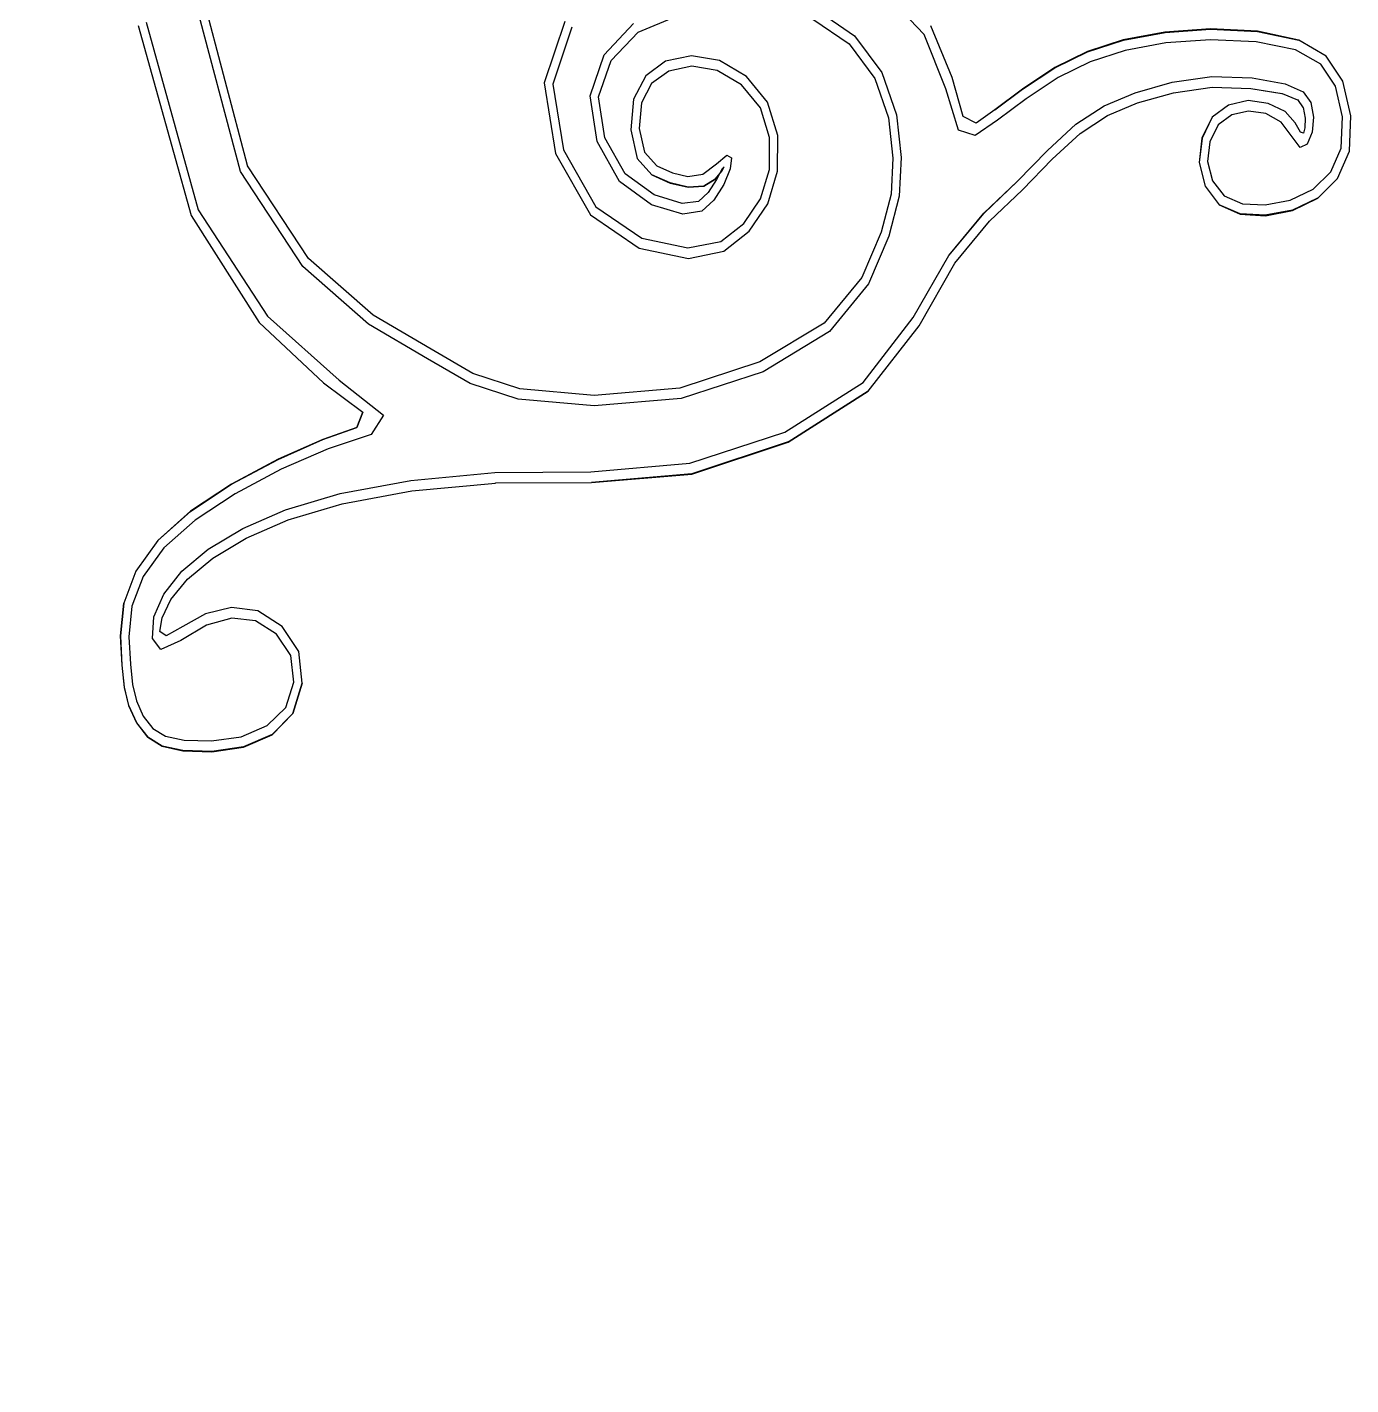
# Model space of a CAD drawing. Header units: millimetres. Extents: x 174511 to 265775, y -1918 to 26385.
# Drawn here: x 255397 to 255907, y 1055 to 1578 of the extents above; entities that cross this region are included whole.
import ezdxf

# ---------------------------------------------------------------- set-up
doc = ezdxf.new("R2010")
doc.units = ezdxf.units.MM

msp = doc.modelspace()

# ---------------------------------------------------------------- linework, layer by layer
at = {"color": 2, "true_color": 0xffff00, "extrusion": (1, -1.19209e-07, 0)}
for points in [[(2530.3, 0), (2530.3, 0), (2530.3, 0), (2530.3, 0), (2530.3, 0), (2530.3, 0), (2530.29, 0), (2530.26, 0), (2530.18, 0), (2530.06, 0), (2529.9, 0), (2529.86, 0), (2529.68, 0), (2529.57, 0), (2529.35, 0), (2528.98, 0), (2527.61, 0), (2524.4, 0), (2518.49, 0), (2509.03, 0), (2496.86, 0), (2482.84, 0), (2468.04, 0), (2453.52, 0), (2420.78, 0), (2351.32, 0), (2226.62, 0), (2028.17, 0), (1792.85, 0), (1557.53, 0), (1359.09, 0), (1234.38, 0), (1164.92, 0), (1132.18, 0), (1117.67, 0), (1102.86, 0), (1088.84, 0), (1076.67, 0), (1067.21, 0), (1061.3, 0), (1058.09, 0), (1056.72, 0), (1056.35, 0), (1056.13, 0), (1056.02, 0), (1055.84, 0), (1055.8, 0), (1055.64, 0), (1055.52, 0), (1055.45, 0), (1055.41, 0), (1055.4, 0), (1055.4, 0), (1055.4, 0), (1055.4, 0), (1055.4, 0), (1055.4, 0), (1055.4, 0), (1055.44, 0), (1055.56, 0), (1055.79, 0), (1056.18, 0), (1057.58, 0), (1060.81, 0), (1066.73, 0), (1076.18, 0), (1088.24, 0), (1101.98, 0), (1116.49, 0), (1130.84, 0), (1163.55, 0), (1233.14, 0), (1358.12, 0), (1557.01, 0), (1792.85, 0), (2028.69, 0), (2227.59, 0), (2352.56, 0), (2422.15, 0), (2454.86, 0), (2469.21, 0), (2483.72, 0), (2497.46, 0), (2509.52, 0), (2518.97, 0), (2524.89, 0), (2528.13, 0), (2529.52, 0), (2529.91, 0), (2530.15, 0), (2530.26, 0), (2530.3, 0)], [(2530.3, 0), (2530.3, 0), (2530.3, 0), (2530.3, 0), (2530.3, 0), (2530.3, 0), (2530.29, 0), (2530.25, 0), (2530.18, 0), (2530.06, 0), (2529.9, 0), (2529.86, 0), (2529.68, 0), (2529.57, 0), (2529.35, 0), (2528.98, 0), (2527.61, 0), (2524.4, 0), (2518.49, 0), (2509.03, 0), (2496.86, 0), (2482.84, 0), (2468.04, 0), (2453.52, 0), (2420.78, 0), (2351.32, 0), (2226.61, 0), (2028.17, 0), (1792.85, 0), (1557.53, 0), (1359.09, 0), (1234.38, 0), (1164.92, 0), (1132.18, 0), (1117.67, 0), (1102.86, 0), (1088.84, 0), (1076.67, 0), (1067.21, 0), (1061.3, 0), (1058.09, 0), (1056.72, 0), (1056.35, 0), (1056.13, 0), (1056.02, 0), (1055.84, 0), (1055.8, 0), (1055.64, 0), (1055.52, 0), (1055.45, 0), (1055.41, 0), (1055.4, 0), (1055.4, 0), (1055.4, 0), (1055.4, 0), (1055.4, 0), (1055.4, 0), (1055.4, 0), (1055.44, 0), (1055.56, 0), (1055.79, 0), (1056.18, 0), (1057.58, 0), (1060.81, 0), (1066.73, 0), (1076.18, 0), (1088.24, 0), (1101.98, 0), (1116.49, 0), (1130.84, 0), (1163.55, 0), (1233.14, 0), (1358.12, 0), (1557.01, 0), (1792.85, 0), (2028.69, 0), (2227.58, 0), (2352.56, 0), (2422.15, 0), (2454.86, 0), (2469.21, 0), (2483.72, 0), (2497.46, 0), (2509.52, 0), (2518.97, 0), (2524.89, 0), (2528.13, 0), (2529.52, 0), (2529.91, 0), (2530.15, 0), (2530.26, 0), (2530.3, 0)], [(2216.26, 0), (2022.55, 0), (1792.85, 0), (1563.15, 0), (1369.45, 0), (1247.72, 0), (1179.9, 0), (1147.92, 0), (1133.7, 0), (1119.18, 0), (1105.37, 0), (1093.27, 0), (1083.91, 0), (1078.29, 0), (1075.49, 0), (1074.55, 0), (1074.55, 0), (1074.55, 0), (1074.54, 0), (1074.5, 0), (1074.43, 0), (1074.31, 0), (1073.9, 0), (1072.96, 0), (1073.87, 0), (1076.59, 0), (1082.05, 0), (1091.14, 0), (1103.08, 0), (1117.09, 0), (1131.92, 0), (1146.34, 0), (1178.47, 0), (1246.47, 0), (1368.48, 0), (1562.63, 0), (1792.85, 0), (2023.07, 0), (2217.22, 0), (2339.23, 0), (2407.23, 0), (2439.37, 0), (2453.78, 0), (2468.62, 0), (2482.63, 0), (2494.57, 0), (2503.66, 0), (2509.11, 0), (2511.84, 0), (2512.74, 0), (2511.81, 0), (2511.4, 0), (2511.27, 0), (2511.2, 0), (2511.16, 0), (2511.15, 0), (2511.15, 0), (2511.15, 0), (2510.22, 0), (2507.41, 0), (2501.79, 0), (2492.43, 0), (2480.33, 0), (2466.52, 0), (2452, 0), (2437.78, 0), (2405.8, 0), (2337.98, 0)], [(2216.26, 0), (2022.55, 0), (1792.85, 0), (1563.15, 0), (1369.45, 0), (1247.72, 0), (1179.9, 0), (1147.92, 0), (1133.7, 0), (1119.18, 0), (1105.37, 0), (1093.27, 0), (1083.91, 0), (1078.29, 0), (1075.49, 0), (1074.55, 0), (1074.55, 0), (1074.55, 0), (1074.54, 0), (1074.5, 0), (1074.43, 0), (1074.31, 0), (1073.9, 0), (1072.96, 0), (1073.87, 0), (1076.59, 0), (1082.05, 0), (1091.14, 0), (1103.08, 0), (1117.09, 0), (1131.92, 0), (1146.33, 0), (1178.47, 0), (1246.47, 0), (1368.48, 0), (1562.63, 0), (1792.85, 0), (2023.07, 0), (2217.22, 0), (2339.23, 0), (2407.23, 0), (2439.37, 0), (2453.78, 0), (2468.62, 0), (2482.63, 0), (2494.57, 0), (2503.66, 0), (2509.11, 0), (2511.84, 0), (2512.74, 0), (2511.81, 0), (2511.4, 0), (2511.27, 0), (2511.2, 0), (2511.16, 0), (2511.15, 0), (2511.15, 0), (2511.15, 0), (2510.22, 0), (2507.41, 0), (2501.79, 0), (2492.43, 0), (2480.33, 0), (2466.52, 0), (2452, 0), (2437.78, 0), (2405.8, 0), (2337.98, 0)], [(1053.85, 0), (1061.9, 0), (1069.29, 0), (1075.82, 0), (1081.26, 0), (1085.41, 0), (1088.05, 0), (1088.98, 0), (1088.98, 0), (1088.76, 0), (1088.1, 0), (1087, 0), (1085.47, 0), (1083.49, 0), (1081.07, 0), (1080.35, 0), (1078.3, 0), (1075.09, 0), (1070.87, 0), (1065.81, 0), (1060.1, 0), (1053.85, 0), (1047.6, 0), (1041.88, 0), (1036.83, 0), (1032.61, 0), (1029.39, 0), (1027.35, 0), (1026.63, 0), (1024.21, 0), (1022.23, 0), (1020.69, 0), (1019.59, 0), (1018.93, 0), (1018.71, 0), (1018.71, 0), (1019.64, 0), (1022.29, 0), (1026.44, 0), (1031.88, 0), (1038.4, 0), (1045.8, 0)], [(1053.85, 0), (1061.9, 0), (1069.29, 0), (1075.82, 0), (1081.26, 0), (1085.41, 0), (1088.05, 0), (1088.98, 0), (1088.98, 0), (1088.76, 0), (1088.1, 0), (1087, 0), (1085.46, 0), (1083.49, 0), (1081.07, 0), (1080.35, 0), (1078.3, 0), (1075.09, 0), (1070.87, 0), (1065.81, 0), (1060.1, 0), (1053.85, 0), (1047.6, 0), (1041.88, 0), (1036.83, 0), (1032.6, 0), (1029.39, 0), (1027.35, 0), (1026.62, 0), (1024.21, 0), (1022.23, 0), (1020.69, 0), (1019.59, 0), (1018.93, 0), (1018.71, 0), (1018.71, 0), (1019.64, 0), (1022.29, 0), (1026.44, 0), (1031.88, 0), (1038.4, 0), (1045.8, 0)]]:
    msp.add_lwpolyline(points, close=True, dxfattribs=at)
at = {"color": 2, "true_color": 0xffff00}
for points in [[(255442.69, 1579.89), (255462.67, 1507.55), (255489.51, 1466.47), (255517.1, 1441.79), (255534.16, 1428.33), (255529.41, 1420.91), (255512.91, 1415.35), (255494.78, 1407.46), (255477, 1398.03), (255461.61, 1387.86), (255449.47, 1377.15), (255441.47, 1366.08), (255437.14, 1354.67), (255436, 1342.93), (255436.58, 1332.36), (255437.43, 1324.48), (255438.94, 1318.16), (255441.52, 1312.29), (255445.23, 1307.53), (255450.11, 1304.57), (255457.28, 1303.08), (255467.84, 1302.76), (255479.35, 1304.37), (255489.35, 1308.66), (255496.54, 1315.68), (255499.62, 1325.45), (255498.47, 1335.63), (255492.97, 1343.86), (255484.8, 1349.03), (255475.66, 1350.05), (255465.94, 1347.38), (255456.04, 1341.51), (255448.3, 1337.95), (255445.07, 1342.22), (255445.69, 1350.59), (255449.49, 1359.34), (255456.47, 1368.14), (255466.65, 1376.64), (255480, 1384.62), (255496.47, 1391.85), (255517.56, 1398.11), (255544.75, 1403.18), (255577.21, 1406.26), (255614.14, 1406.53), (255652.43, 1409.77), (255689.01, 1421.75), (255719.25, 1440.97), (255738.54, 1465.95), (255752.27, 1489.95), (255765.83, 1506.22), (255778.68, 1518.46), (255790.3, 1530.36), (255801.27, 1540.54), (255812.19, 1547.63), (255824.17, 1552.66), (255838.36, 1556.68), (255853.72, 1558.86), (255869.27, 1558.37), (255881.99, 1556.13), (255888.89, 1553.05), (255891.88, 1548.84), (255892.92, 1543.2), (255892.35, 1537.41), (255890.51, 1532.78), (255887.83, 1531.47), (255884.71, 1535.62), (255880.49, 1541.31), (255874.52, 1544.62), (255867.81, 1545.56), (255861.4, 1544.13), (255856.15, 1540.23), (255852.93, 1533.74), (255852.08, 1526.08), (255853.97, 1518.69), (255858.49, 1512.86), (255865.53, 1509.86), (255874.28, 1509.42), (255883.87, 1511.27), (255892.83, 1515.46), (255899.63, 1522.09), (255903.62, 1531.33), (255904.13, 1543.35), (255901.41, 1555.12), (255895.76, 1563.59), (255885.94, 1569.16), (255870.76, 1572.24), (255853.14, 1573.05), (255836, 1571.82), (255820.25, 1568.88), (255806.78, 1564.58), (255794.44, 1558.52), (255782.09, 1550.3), (255771.02, 1542.11), (255762.48, 1536.13), (255756, 1538.19), (255751.08, 1554.11), (255742.8, 1575.12), (255726.28, 1592.45)], [(255442.69, 1579.89), (255462.67, 1507.55), (255489.51, 1466.47), (255517.1, 1441.79), (255534.16, 1428.33), (255529.4, 1420.91), (255512.91, 1415.35), (255494.77, 1407.46), (255477, 1398.03), (255461.61, 1387.86), (255449.47, 1377.15), (255441.47, 1366.08), (255437.14, 1354.67), (255436, 1342.93), (255436.58, 1332.36), (255437.43, 1324.48), (255438.94, 1318.16), (255441.52, 1312.29), (255445.23, 1307.53), (255450.11, 1304.57), (255457.28, 1303.08), (255467.84, 1302.76), (255479.34, 1304.37), (255489.35, 1308.66), (255496.54, 1315.68), (255499.62, 1325.45), (255498.47, 1335.63), (255492.97, 1343.86), (255484.8, 1349.03), (255475.66, 1350.05), (255465.94, 1347.38), (255456.04, 1341.51), (255448.3, 1337.95), (255445.07, 1342.22), (255445.69, 1350.59), (255449.49, 1359.34), (255456.47, 1368.13), (255466.65, 1376.64), (255479.99, 1384.62), (255496.47, 1391.85), (255517.56, 1398.11), (255544.75, 1403.18), (255577.21, 1406.26), (255614.14, 1406.53), (255652.43, 1409.77), (255689.01, 1421.75), (255719.25, 1440.97), (255738.54, 1465.95), (255752.27, 1489.95), (255765.82, 1506.22), (255778.68, 1518.46), (255790.3, 1530.36), (255801.27, 1540.54), (255812.19, 1547.63), (255824.17, 1552.66), (255838.35, 1556.68), (255853.72, 1558.86), (255869.27, 1558.37), (255881.99, 1556.13), (255888.89, 1553.05), (255891.88, 1548.84), (255892.92, 1543.2), (255892.34, 1537.41), (255890.51, 1532.78), (255887.83, 1531.47), (255884.71, 1535.62), (255880.49, 1541.31), (255874.52, 1544.62), (255867.81, 1545.56), (255861.4, 1544.13), (255856.15, 1540.23), (255852.93, 1533.74), (255852.08, 1526.08), (255853.97, 1518.69), (255858.49, 1512.85), (255865.53, 1509.86), (255874.28, 1509.42), (255883.87, 1511.26), (255892.82, 1515.46), (255899.63, 1522.09), (255903.62, 1531.33), (255904.13, 1543.35), (255901.41, 1555.12), (255895.75, 1563.59), (255885.94, 1569.16), (255870.76, 1572.24), (255853.14, 1573.05), (255836, 1571.82), (255820.25, 1568.88), (255806.77, 1564.58), (255794.44, 1558.52), (255782.09, 1550.3), (255771.02, 1542.11), (255762.48, 1536.13), (255756, 1538.19), (255751.08, 1554.11), (255742.8, 1575.12), (255726.28, 1592.45)], [(255701.08, 1584.78), (255715.82, 1574.62), (255726.42, 1560.4), (255732.04, 1544.12), (255733.87, 1527.63), (255733.13, 1512.8), (255729.15, 1497.35), (255721.28, 1478.98), (255706.22, 1460.6), (255680.71, 1445.1), (255649.02, 1434.77), (255615.42, 1431.88), (255586.19, 1434.45), (255567.62, 1440.48), (255551.2, 1450.08), (255528.46, 1463.38), (255503.16, 1485.68), (255479.07, 1522.28), (255461.46, 1588.7)], [(255701.08, 1584.78), (255715.82, 1574.62), (255726.42, 1560.4), (255732.04, 1544.12), (255733.87, 1527.63), (255733.13, 1512.8), (255729.15, 1497.35), (255721.27, 1478.98), (255706.22, 1460.6), (255680.71, 1445.1), (255649.02, 1434.77), (255615.42, 1431.88), (255586.19, 1434.45), (255567.62, 1440.48), (255551.2, 1450.08), (255528.46, 1463.38), (255503.16, 1485.68), (255479.07, 1522.28), (255461.46, 1588.7)], [(255606.88, 1577.97), (255599.49, 1555.95), (255603.63, 1530.59), (255616.14, 1508.59), (255633.86, 1496.63), (255651.64, 1492.83), (255664.3, 1495.33), (255673.18, 1502.27), (255679.6, 1511.8), (255683.07, 1523.1), (255683.12, 1535.37), (255679.59, 1546.81), (255672.29, 1555.65), (255662.92, 1561.2), (255653.14, 1562.82), (255644.27, 1560.98), (255637.64, 1556.22), (255633.68, 1548.77), (255632.84, 1538.88), (255634.9, 1529.72), (255639.65, 1524.44), (255645.69, 1521.76), (255651.62, 1520.38), (255657.32, 1521.24), (255662.68, 1525.26), (255666.7, 1528.63), (255668.39, 1527.51), (255667.91, 1523.25), (255665.47, 1517.21), (255661.63, 1511.17), (255656.98, 1506.92), (255649.62, 1505.86), (255637.63, 1509.4), (255625.22, 1518.43), (255616.58, 1533.85), (255613.88, 1551.51), (255619.27, 1567.27), (255630.68, 1579.37)], [(255606.88, 1577.97), (255599.5, 1555.95), (255603.63, 1530.59), (255616.14, 1508.59), (255633.86, 1496.63), (255651.64, 1492.83), (255664.3, 1495.33), (255673.19, 1502.27), (255679.6, 1511.8), (255683.07, 1523.1), (255683.12, 1535.37), (255679.59, 1546.81), (255672.29, 1555.65), (255662.92, 1561.2), (255653.14, 1562.82), (255644.28, 1560.98), (255637.64, 1556.22), (255633.68, 1548.77), (255632.84, 1538.88), (255634.9, 1529.72), (255639.66, 1524.44), (255645.69, 1521.76), (255651.62, 1520.38), (255657.32, 1521.24), (255662.68, 1525.27), (255666.7, 1528.63), (255668.39, 1527.51), (255667.91, 1523.25), (255665.47, 1517.21), (255661.63, 1511.18), (255656.98, 1506.92), (255649.62, 1505.86), (255637.63, 1509.4), (255625.22, 1518.43), (255616.58, 1533.85), (255613.88, 1551.51), (255619.27, 1567.27), (255630.69, 1579.37)]]:
    msp.add_lwpolyline(points, dxfattribs=at)
for points in [[(255793.17, 1562.28), (255805.79, 1568.47), (255819.58, 1572.88), (255835.65, 1575.88), (255853.17, 1577.13), (255871.33, 1576.29), (255871.33, 1576.3), (255887.2, 1572.94), (255887.2, 1572.95), (255871.33, 1576.34), (255853.17, 1577.23), (255835.64, 1575.99), (255819.56, 1572.99), (255805.76, 1568.58), (255793.14, 1562.38), (255780.64, 1554.01), (255769.95, 1546.02), (255769.95, 1546.02), (255780.65, 1553.98), (255780.65, 1553.96)], [(255793.17, 1562.28), (255805.79, 1568.46), (255819.58, 1572.88), (255835.65, 1575.88), (255853.17, 1577.13), (255871.33, 1576.29), (255871.33, 1576.3), (255887.2, 1572.94), (255887.2, 1572.95), (255871.33, 1576.34), (255853.17, 1577.23), (255835.64, 1575.99), (255819.56, 1572.99), (255805.75, 1568.58), (255793.14, 1562.38), (255780.64, 1554.01), (255769.95, 1546.02), (255769.95, 1546.02), (255780.65, 1553.98), (255780.65, 1553.96)], [(255632.1, 1527.34), (255632.1, 1527.33), (255632.1, 1527.32), (255637.72, 1520.96), (255644.81, 1517.75), (255651.72, 1516.18), (255657.73, 1516.58), (255662.14, 1519.33), (255662.14, 1519.33), (255657.73, 1516.6), (255657.73, 1516.61), (255651.73, 1516.26), (255644.84, 1517.88), (255637.73, 1521.05)], [(255632.1, 1527.34), (255632.1, 1527.33), (255632.1, 1527.32), (255637.72, 1520.96), (255644.81, 1517.75), (255651.72, 1516.18), (255657.73, 1516.58), (255662.14, 1519.32), (255662.14, 1519.32), (255657.73, 1516.6), (255657.73, 1516.61), (255651.73, 1516.26), (255644.84, 1517.88), (255637.73, 1521.05)], [(255864.6, 1505.91), (255856.55, 1509.48), (255856.55, 1509.47), (255856.55, 1509.45), (255864.6, 1505.81), (255874.34, 1505.23), (255884.79, 1507.24), (255894.53, 1511.98), (255902.16, 1519.55), (255902.16, 1519.55), (255894.53, 1511.99), (255894.53, 1512), (255884.78, 1507.34), (255874.34, 1505.38)], [(255864.59, 1505.91), (255856.55, 1509.48), (255856.55, 1509.47), (255856.55, 1509.45), (255864.6, 1505.81), (255874.34, 1505.23), (255884.79, 1507.24), (255894.53, 1511.97), (255902.16, 1519.55), (255902.16, 1519.55), (255894.53, 1511.99), (255894.52, 1512), (255884.78, 1507.34), (255874.33, 1505.38)], [(255690.33, 1418.01), (255653.11, 1405.76), (255614.47, 1402.43), (255614.48, 1402.42), (255614.48, 1402.38), (255653.12, 1405.63), (255690.34, 1417.91), (255721.19, 1437.57), (255721.2, 1437.57), (255690.34, 1417.99)], [(255690.33, 1418.01), (255653.11, 1405.76), (255614.47, 1402.43), (255614.48, 1402.42), (255614.48, 1402.38), (255653.12, 1405.63), (255690.34, 1417.91), (255721.19, 1437.57), (255721.2, 1437.57), (255690.33, 1417.98)], [(255475.57, 1401.69), (255493.63, 1411.28), (255510.81, 1418.93), (255523.95, 1423.57), (255523.95, 1423.58), (255526.28, 1429.45), (255526.28, 1429.46), (255523.94, 1423.61), (255510.79, 1419.01), (255493.6, 1411.36), (255475.54, 1401.76), (255459.77, 1391.29), (255447.19, 1380.06), (255447.2, 1380.05), (255459.78, 1391.25), (255459.79, 1391.24)], [(255475.57, 1401.68), (255493.63, 1411.28), (255510.81, 1418.93), (255523.95, 1423.57), (255523.95, 1423.58), (255526.28, 1429.45), (255526.28, 1429.46), (255523.94, 1423.61), (255510.79, 1419.01), (255493.6, 1411.36), (255475.54, 1401.76), (255459.77, 1391.29), (255447.19, 1380.06), (255447.2, 1380.05), (255459.78, 1391.25), (255459.79, 1391.24)], [(255433.4, 1331.94), (255432.77, 1343.26), (255432.77, 1343.26), (255434.02, 1355.85), (255434.01, 1355.85), (255432.74, 1343.26), (255433.33, 1331.92), (255434.21, 1323.38), (255435.9, 1316.38), (255438.94, 1309.67), (255443.28, 1304.15), (255448.89, 1300.68), (255456.79, 1298.9), (255468.01, 1298.48), (255480.26, 1300.28), (255491.24, 1305.16), (255499.3, 1313.34), (255502.81, 1325.03), (255502.81, 1325.03), (255499.3, 1313.36), (255499.3, 1313.37), (255491.22, 1305.27), (255480.23, 1300.46), (255468, 1298.68), (255456.8, 1299.06), (255448.9, 1300.76), (255443.3, 1304.18), (255439.02, 1309.72), (255436.02, 1316.44), (255434.32, 1323.42)], [(255433.4, 1331.94), (255432.77, 1343.26), (255432.76, 1343.26), (255434.01, 1355.85), (255434.01, 1355.85), (255432.74, 1343.26), (255433.33, 1331.92), (255434.21, 1323.38), (255435.9, 1316.38), (255438.94, 1309.67), (255443.28, 1304.15), (255448.89, 1300.68), (255456.79, 1298.9), (255468.01, 1298.48), (255480.25, 1300.28), (255491.24, 1305.16), (255499.3, 1313.34), (255502.81, 1325.03), (255502.81, 1325.03), (255499.3, 1313.36), (255499.3, 1313.37), (255491.22, 1305.27), (255480.23, 1300.46), (255468, 1298.67), (255456.8, 1299.06), (255448.9, 1300.76), (255443.3, 1304.18), (255439.02, 1309.72), (255436.02, 1316.44), (255434.32, 1323.42)]]:
    msp.add_lwpolyline(points, close=True, dxfattribs=at)
for points in [[(255699.86, 1580.98, 0), (255713.79, 1571.45, 0), (255713.79, 1571.45, 0), (255723.71, 1558.15, 0), (255723.7, 1558.15, 0), (255728.96, 1542.92, 0), (255730.67, 1527.46, 0), (255729.97, 1513.52, 0), (255726.19, 1498.9, 0), (255718.69, 1481.43, 0), (255704.18, 1463.84, 0), (255679.38, 1448.84, 0), (255648.45, 1438.78, 0), (255615.53, 1435.97, 0), (255586.85, 1438.48, 0), (255568.65, 1444.37, 0), (255552.57, 1453.78, 0), (255552.57, 1453.77, 0), (255530.21, 1466.86, 0), (255530.2, 1466.87, 0), (255505.34, 1488.74, 0), (255481.75, 1524.52, 0), (255481.75, 1524.53, 0), (255464.53, 1589.97, 0)], [(255699.86, 1580.98, 0), (255713.79, 1571.45, 0), (255713.79, 1571.45, 0), (255723.71, 1558.15, 0), (255723.7, 1558.15, 0), (255728.96, 1542.92, 0), (255730.67, 1527.46, 0), (255729.97, 1513.52, 0), (255726.19, 1498.9, 0), (255718.69, 1481.43, 0), (255704.18, 1463.84, 0), (255679.38, 1448.84, 0), (255648.45, 1438.78, 0), (255615.52, 1435.97, 0), (255586.84, 1438.48, 0), (255568.65, 1444.37, 0), (255552.57, 1453.78, 0), (255552.57, 1453.77, 0), (255530.21, 1466.86, 0), (255530.2, 1466.87, 0), (255505.34, 1488.74, 0), (255481.75, 1524.52, 0), (255481.75, 1524.53, 0), (255464.53, 1589.97, 0)], [(255604.1, 1580.09, 0), (255596.16, 1556.43, 0), (255600.61, 1529.17, 0), (255614, 1505.54, 0), (255632.85, 1492.74, 0), (255651.82, 1488.76, 0), (255665.54, 1491.56, 0), (255675.3, 1499.21, 0), (255682.39, 1509.77, 0), (255686.24, 1522.39, 0), (255686.28, 1536.18, 0), (255682.32, 1549.06, 0), (255674.21, 1558.94, 0), (255663.8, 1565.11, 0), (255652.96, 1566.9, 0), (255643.03, 1564.75, 0), (255635.35, 1559.1, 0), (255630.65, 1550.21, 0), (255629.65, 1538.34, 0), (255632.1, 1527.32, 0), (255637.71, 1520.97, 0), (255644.81, 1517.76, 0), (255651.72, 1516.18, 0), (255657.73, 1516.59, 0), (255662.14, 1519.33, 0), (255664.83, 1522.48, 0), (255665.63, 1524.1, 0), (255664.82, 1523.3, 0), (255662.64, 1519.18, 0), (255659.48, 1514.17, 0), (255655.71, 1510.69, 0), (255649.4, 1509.98, 0), (255638.64, 1513.28, 0), (255627.39, 1521.42, 0), (255619.62, 1535.23, 0), (255617.2, 1551.01, 0), (255622.02, 1565.1, 0), (255622.02, 1565.1, 0), (255632.48, 1575.97, 0), (255632.49, 1575.96, 0), (255647.02, 1582.08, 0)], [(255604.1, 1580.09, 0), (255596.16, 1556.43, 0), (255600.61, 1529.17, 0), (255614, 1505.54, 0), (255632.85, 1492.74, 0), (255651.82, 1488.76, 0), (255665.54, 1491.56, 0), (255675.3, 1499.21, 0), (255682.39, 1509.77, 0), (255686.24, 1522.39, 0), (255686.27, 1536.18, 0), (255682.32, 1549.06, 0), (255674.21, 1558.94, 0), (255663.8, 1565.11, 0), (255652.96, 1566.9, 0), (255643.03, 1564.75, 0), (255635.35, 1559.1, 0), (255630.65, 1550.21, 0), (255629.65, 1538.34, 0), (255632.1, 1527.32, 0), (255637.71, 1520.97, 0), (255644.81, 1517.76, 0), (255651.72, 1516.18, 0), (255657.73, 1516.59, 0), (255662.14, 1519.33, 0), (255664.82, 1522.48, 0), (255665.63, 1524.1, 0), (255664.82, 1523.3, 0), (255662.64, 1519.18, 0), (255659.48, 1514.17, 0), (255655.71, 1510.69, 0), (255649.4, 1509.98, 0), (255638.64, 1513.28, 0), (255627.39, 1521.42, 0), (255619.62, 1535.23, 0), (255617.2, 1551.01, 0), (255622.02, 1565.1, 0), (255622.02, 1565.1, 0), (255632.48, 1575.97, 0), (255632.49, 1575.96, 0), (255647.02, 1582.08, 0)], [(255439.6, 1578.62, 0), (255460.01, 1505.29, 0), (255460, 1505.29, 0), (255486.25, 1464.06, 0), (255486.27, 1464.05, 0), (255511.04, 1440.86, 0), (255526.28, 1429.46, 0), (255523.94, 1423.61, 0), (255510.79, 1419.01, 0), (255493.6, 1411.37, 0), (255475.54, 1401.77, 0), (255459.77, 1391.29, 0), (255447.19, 1380.06, 0), (255438.72, 1368.18, 0), (255434.01, 1355.86, 0), (255432.74, 1343.26, 0), (255433.33, 1331.92, 0), (255434.21, 1323.38, 0), (255435.9, 1316.38, 0), (255438.94, 1309.68, 0), (255443.28, 1304.15, 0), (255448.89, 1300.68, 0), (255456.79, 1298.91, 0), (255468.01, 1298.49, 0), (255480.26, 1300.28, 0), (255491.24, 1305.16, 0), (255499.3, 1313.34, 0), (255502.82, 1325.03, 0), (255501.51, 1337.22, 0), (255495.14, 1346.9, 0), (255485.81, 1352.92, 0), (255475.63, 1354.15, 0), (255465.62, 1351.72, 0), (255456.77, 1346.8, 0), (255450.45, 1343.25, 0), (255448, 1344.96, 0), (255448, 1344.96, 0), (255448.8, 1350.19, 0), (255448.8, 1350.19, 0), (255452.25, 1357.21, 0), (255458.66, 1365.15, 0), (255468.35, 1373.16, 0), (255481.29, 1380.88, 0), (255497.43, 1387.95, 0), (255518.23, 1394.11, 0), (255545.15, 1399.13, 0), (255577.47, 1402.17, 0), (255577.47, 1402.19, 0), (255577.47, 1402.23, 0), (255614.48, 1402.39, 0), (255653.12, 1405.63, 0), (255690.35, 1417.91, 0), (255721.19, 1437.57, 0), (255721.2, 1437.57, 0), (255721.21, 1437.57, 0), (255740.8, 1462.84, 0), (255754.57, 1486.99, 0), (255768.01, 1503.19, 0), (255780.66, 1515.24, 0), (255792.12, 1526.97, 0), (255802.88, 1536.98, 0), (255813.47, 1543.88, 0), (255825.07, 1548.74, 0), (255838.87, 1552.65, 0), (255853.8, 1554.78, 0), (255868.78, 1554.32, 0), (255880.77, 1552.36, 0), (255880.77, 1552.36, 0), (255880.78, 1552.37, 0), (255886.79, 1549.93, 0), (255886.74, 1549.97, 0), (255888.97, 1546.87, 0), (255888.94, 1546.9, 0), (255889.71, 1542.81, 0), (255889.57, 1539.07, 0), (255889.57, 1539.07, 0), (255889.05, 1537.06, 0), (255889.05, 1537.06, 0), (255887.9, 1537.46, 0), (255885.88, 1540.99, 0), (255882.04, 1545.43, 0), (255875.47, 1548.54, 0), (255867.66, 1549.6, 0), (255860.09, 1547.89, 0), (255853.83, 1543.16, 0), (255849.92, 1535.16, 0), (255848.87, 1525.71, 0), (255851.19, 1516.61, 0), (255856.55, 1509.45, 0), (255864.6, 1505.81, 0), (255874.34, 1505.23, 0), (255884.79, 1507.24, 0), (255894.53, 1511.97, 0), (255902.16, 1519.55, 0), (255906.74, 1530.1, 0), (255907.33, 1543.76, 0), (255904.26, 1557.1, 0), (255897.86, 1566.68, 0), (255887.21, 1572.95, 0), (255871.33, 1576.34, 0), (255853.17, 1577.23, 0), (255835.64, 1576, 0), (255819.56, 1573, 0), (255805.76, 1568.59, 0), (255793.14, 1562.39, 0), (255780.64, 1554.01, 0), (255769.95, 1546.02, 0), (255769.95, 1546.02, 0), (255762.8, 1540.96, 0), (255757.8, 1543.53, 0), (255757.8, 1543.53, 0), (255753.58, 1558.48, 0), (255745.31, 1578.37, 0)], [(255439.6, 1578.62, 0), (255460.01, 1505.29, 0), (255460, 1505.29, 0), (255486.25, 1464.06, 0), (255486.26, 1464.05, 0), (255511.04, 1440.86, 0), (255526.28, 1429.46, 0), (255523.94, 1423.61, 0), (255510.79, 1419.01, 0), (255493.6, 1411.37, 0), (255475.54, 1401.77, 0), (255459.77, 1391.29, 0), (255447.19, 1380.06, 0), (255438.72, 1368.18, 0), (255434.01, 1355.86, 0), (255432.74, 1343.26, 0), (255433.33, 1331.92, 0), (255434.21, 1323.38, 0), (255435.9, 1316.38, 0), (255438.94, 1309.68, 0), (255443.28, 1304.15, 0), (255448.89, 1300.68, 0), (255456.79, 1298.91, 0), (255468.01, 1298.49, 0), (255480.25, 1300.28, 0), (255491.24, 1305.16, 0), (255499.3, 1313.34, 0), (255502.82, 1325.03, 0), (255501.51, 1337.22, 0), (255495.14, 1346.9, 0), (255485.81, 1352.92, 0), (255475.63, 1354.15, 0), (255465.62, 1351.72, 0), (255456.77, 1346.8, 0), (255450.45, 1343.25, 0), (255447.99, 1344.96, 0), (255447.99, 1344.96, 0), (255448.8, 1350.19, 0), (255448.8, 1350.19, 0), (255452.25, 1357.21, 0), (255458.66, 1365.15, 0), (255468.35, 1373.16, 0), (255481.29, 1380.88, 0), (255497.42, 1387.95, 0), (255518.23, 1394.11, 0), (255545.15, 1399.13, 0), (255577.47, 1402.17, 0), (255577.47, 1402.19, 0), (255577.47, 1402.23, 0), (255614.48, 1402.39, 0), (255653.12, 1405.63, 0), (255690.34, 1417.91, 0), (255721.19, 1437.57, 0), (255721.2, 1437.57, 0), (255721.21, 1437.57, 0), (255740.8, 1462.84, 0), (255754.57, 1486.99, 0), (255768, 1503.19, 0), (255780.66, 1515.24, 0), (255792.12, 1526.97, 0), (255802.88, 1536.98, 0), (255813.47, 1543.88, 0), (255825.07, 1548.74, 0), (255838.87, 1552.65, 0), (255853.8, 1554.78, 0), (255868.78, 1554.32, 0), (255880.76, 1552.36, 0), (255880.77, 1552.36, 0), (255880.78, 1552.37, 0), (255886.79, 1549.93, 0), (255886.74, 1549.97, 0), (255888.97, 1546.87, 0), (255888.94, 1546.9, 0), (255889.71, 1542.81, 0), (255889.57, 1539.07, 0), (255889.57, 1539.07, 0), (255889.05, 1537.06, 0), (255889.05, 1537.06, 0), (255887.9, 1537.46, 0), (255885.88, 1540.99, 0), (255882.04, 1545.43, 0), (255875.47, 1548.54, 0), (255867.66, 1549.6, 0), (255860.09, 1547.89, 0), (255853.83, 1543.16, 0), (255849.91, 1535.16, 0), (255848.87, 1525.71, 0), (255851.19, 1516.61, 0), (255856.55, 1509.45, 0), (255864.6, 1505.81, 0), (255874.34, 1505.23, 0), (255884.79, 1507.24, 0), (255894.53, 1511.97, 0), (255902.16, 1519.55, 0), (255906.74, 1530.1, 0), (255907.32, 1543.76, 0), (255904.26, 1557.1, 0), (255897.86, 1566.68, 0), (255887.21, 1572.95, 0), (255871.33, 1576.34, 0), (255853.17, 1577.23, 0), (255835.64, 1576, 0), (255819.56, 1573, 0), (255805.75, 1568.59, 0), (255793.14, 1562.39, 0), (255780.64, 1554.01, 0), (255769.95, 1546.02, 0), (255769.95, 1546.02, 0), (255762.8, 1540.96, 0), (255757.8, 1543.53, 0), (255757.8, 1543.53, 0), (255753.58, 1558.48, 0), (255745.31, 1578.37, 0)]]:
    msp.add_polyline3d(points, dxfattribs=at)

doc.saveas('drawing.dxf')
